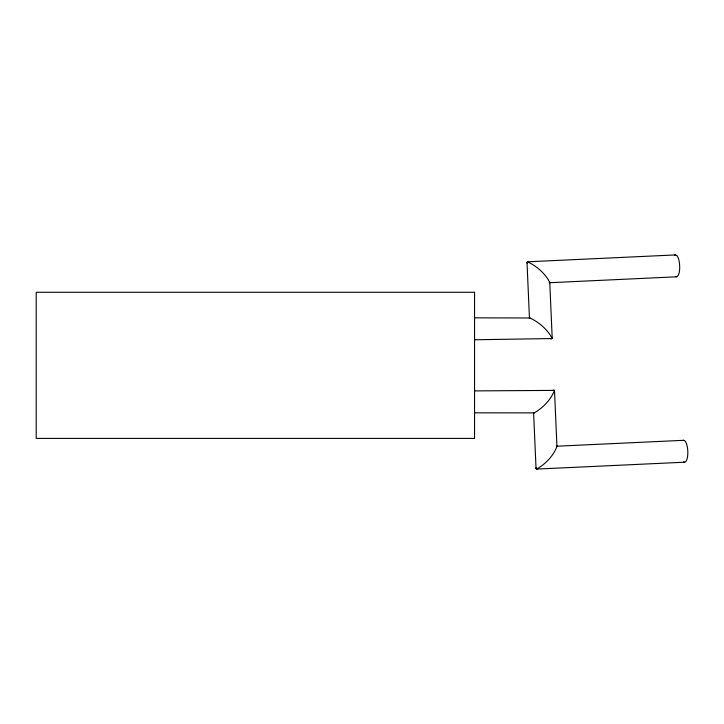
<?xml version="1.0" encoding="UTF-8"?>
<svg xmlns="http://www.w3.org/2000/svg" width="724" height="724" viewBox="0 0 724 724"><rect width="100%" height="100%" fill="white"/><g stroke="black" fill="none" stroke-linecap="round" stroke-linejoin="round"><path stroke-width="1.09" d="M684.633 462.202L536.656 469.08L536.05 468.709L536.158 467.595M474.555 390.906L554.494 390.39C550.883 399.684 542.873 408.028 534.194 412.879L474.555 412.825M554.494 390.39L556.955 446.59C553.344 455.885 545.344 464.229 536.656 469.08M474.555 339.764L552.222 338.551C547.706 329.682 539.027 322.207 530.04 317.999L529.461 318.379L527 262.178L527.57 261.798L675.546 254.92M527.57 261.798C536.565 266.007 545.244 273.482 549.76 282.351L549.181 282.731L676.506 276.812M552.602 390.435L553.887 390.028M683.673 440.31L556.349 446.228L556.955 446.59M474.555 317.845L530.04 317.999M550.331 338.597L551.643 338.932M534.194 412.879L533.588 412.517L536.05 468.709M527 262.178L527.199 263.237M549.76 282.351L552.222 338.551M682.75 440.699A10.96 3.647 87.3 0 1 687.8 451.17A10.96 3.647 87.3 0 1 683.673 461.849M674.623 255.31A10.96 3.647 87.3 0 1 679.673 265.78A10.96 3.647 87.3 0 1 675.546 276.459M474.555 292.279L36.2 292.279L36.2 438.4L474.555 438.4L474.555 292.279"/></g></svg>
